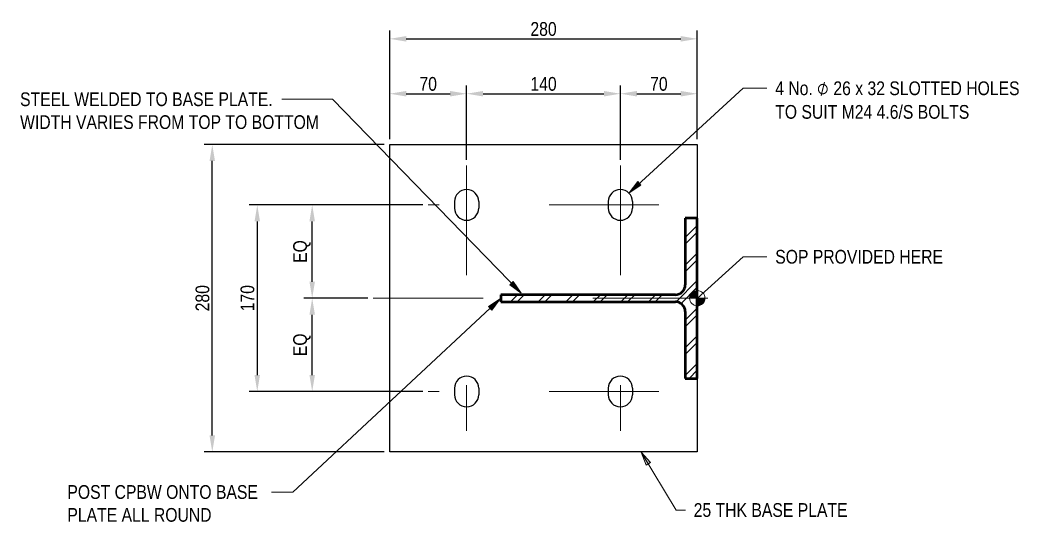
# Model space of a CAD drawing. Header units: metres. Extents: x 1.88 to 5.95, y -0.59 to 2.67.
# Drawn here: x 3.731 to 4.645, y -0.478 to -0.021 of the extents above; entities that cross this region are included whole.
import ezdxf

# ---------------------------------------------------------------- set-up
doc = ezdxf.new("R2010")
doc.units = ezdxf.units.M
doc.linetypes.add('JacobsCenter', pattern=[0.015, 0.009, -0.0015, 0.003, -0.0015])
doc.layers.get('Defpoints').update_dxf_attribs({"color": 41})
for name, color, linetype, lineweight in [('A-ANNO-DIMS', 7, 'Continuous', 9), ('A-ANNO-NOTE', 7, 'Continuous', 9), ('A-DETL', 7, 'Continuous', 13), ('A-DETL-GENF', 7, 'Continuous', 9), ('G-ANNO-TEXT', 7, 'Continuous', 9)]:
    doc.layers.add(name, color=color, linetype=linetype, lineweight=lineweight)
doc.styles.add('Arial Narrow_2', font='ARIALN.TTF', dxfattribs={"height": 0.0125})
doc.styles.add('Segoe UI Symbol', font='seguisym.ttf', dxfattribs={"height": 0.0125})
doc.dimstyles.new('____ddd____', dxfattribs={"dimscale": 0.3048, "dimtxt": 0.012793, "dimasz": 0.049213, "dimexe": 0.024606, "dimexo": 0.016404, "dimgap": 0.008202, "dimtad": 1, "dimdec": 0, "dimlfac": 1000, "dimzin": 0, "dimdsep": 46, "dimtxsty": 'Arial Narrow_2', "dimsah": 1, "dimcen": 0.09, "dimaunit": 1, "dimadec": 4, "dimazin": 0, "dimtfac": 1, "dimtdec": 4, "dimtix": 1, "dimtmove": 0, "dimatfit": 3, "dimfxl": 1, "dimtvp": 1, "dimtolj": 1, "dimtzin": 0, "dimarcsym": 2})

# ---------------------------------------------------------------- blocks, each defined once
blk = doc.blocks.new('DIMBLOCK15-DRG-2873222 - SECTION 4')
at = {"layer": 'A-ANNO-DIMS', "color": 0, "lineweight": -2, "transparency": 16777216}
for p, q in [((4.06301, -0.13389), (3.89895, -0.13389)), ((3.90645, -0.39889), (3.90645, -0.14889)), ((4.06301, -0.41389), (3.89895, -0.41389))]:
    blk.add_line(p, q, dxfattribs=at)
at = {"layer": 'A-ANNO-DIMS', "color": 0, "transparency": 16777216}
for points in [[(3.90395, -0.14889), (3.90895, -0.14889), (3.90645, -0.13389)], [(3.90395, -0.39889), (3.90895, -0.39889), (3.90645, -0.41389)]]:
    blk.add_solid(points, dxfattribs=at)
at = {"layer": 'Defpoints', "color": 0, "transparency": 16777216}
for p in [(3.90645, -0.13389), (4.06801, -0.13389), (4.06801, -0.41389)]:
    blk.add_point(p, dxfattribs=at)
at = {"layer": 'A-ANNO-DIMS', "color": 0, "transparency": 16777216, "insert": (3.89757, -0.27389), "char_height": 0.0125, "width": 0.0285099, "attachment_point": 5, "rotation": 90, "style": 'Arial Narrow_2'}
blk.add_mtext('\\A1;280', dxfattribs=at)
blk = doc.blocks.new('DIMBLOCK16-DRG-2873222 - SECTION 4')
at = {"layer": 'A-ANNO-DIMS', "color": 0, "lineweight": -2, "transparency": 16777216}
for p, q in [((4.06801, -0.12889), (4.06801, -0.08012)), ((4.13801, -0.14799), (4.13801, -0.08012)), ((4.08301, -0.08762), (4.12301, -0.08762))]:
    blk.add_line(p, q, dxfattribs=at)
at = {"layer": 'A-ANNO-DIMS', "color": 0, "transparency": 16777216}
for points in [[(4.08301, -0.08512), (4.08301, -0.09012), (4.06801, -0.08762)], [(4.12301, -0.08512), (4.12301, -0.09012), (4.13801, -0.08762)]]:
    blk.add_solid(points, dxfattribs=at)
at = {"layer": 'Defpoints', "color": 0, "transparency": 16777216}
for p in [(4.13801, -0.08762), (4.06801, -0.13389), (4.13801, -0.15299)]:
    blk.add_point(p, dxfattribs=at)
at = {"layer": 'A-ANNO-DIMS', "color": 0, "transparency": 16777216, "insert": (4.10301, -0.07874), "char_height": 0.0125, "width": 0.0190066, "attachment_point": 5, "style": 'Arial Narrow_2'}
blk.add_mtext('\\A1;70', dxfattribs=at)
blk = doc.blocks.new('DIMBLOCK17-DRG-2873222 - SECTION 4')
at = {"layer": 'A-ANNO-DIMS', "color": 0, "lineweight": -2, "transparency": 16777216}
for p, q in [((4.13801, -0.14799), (4.13801, -0.08012)), ((4.27801, -0.14799), (4.27801, -0.08012)), ((4.15301, -0.08762), (4.26301, -0.08762))]:
    blk.add_line(p, q, dxfattribs=at)
at = {"layer": 'A-ANNO-DIMS', "color": 0, "transparency": 16777216}
for points in [[(4.15301, -0.08512), (4.15301, -0.09012), (4.13801, -0.08762)], [(4.26301, -0.08512), (4.26301, -0.09012), (4.27801, -0.08762)]]:
    blk.add_solid(points, dxfattribs=at)
at = {"layer": 'Defpoints', "color": 0, "transparency": 16777216}
for p in [(4.27801, -0.08762), (4.13801, -0.15299), (4.27801, -0.15299)]:
    blk.add_point(p, dxfattribs=at)
at = {"layer": 'A-ANNO-DIMS', "color": 0, "transparency": 16777216, "insert": (4.20801, -0.07874), "char_height": 0.0125, "width": 0.0285099, "attachment_point": 5, "style": 'Arial Narrow_2'}
blk.add_mtext('\\A1;140', dxfattribs=at)
blk = doc.blocks.new('DIMBLOCK18-DRG-2873222 - SECTION 4')
at = {"layer": 'A-ANNO-DIMS', "color": 0, "lineweight": -2, "transparency": 16777216}
for p, q in [((4.27801, -0.14799), (4.27801, -0.08012)), ((4.34801, -0.12889), (4.34801, -0.08012)), ((4.29301, -0.08762), (4.33301, -0.08762))]:
    blk.add_line(p, q, dxfattribs=at)
at = {"layer": 'A-ANNO-DIMS', "color": 0, "transparency": 16777216}
for points in [[(4.29301, -0.08512), (4.29301, -0.09012), (4.27801, -0.08762)], [(4.33301, -0.08512), (4.33301, -0.09012), (4.34801, -0.08762)]]:
    blk.add_solid(points, dxfattribs=at)
at = {"layer": 'Defpoints', "color": 0, "transparency": 16777216}
for p in [(4.34801, -0.08762), (4.34801, -0.13389), (4.27801, -0.15299)]:
    blk.add_point(p, dxfattribs=at)
at = {"layer": 'A-ANNO-DIMS', "color": 0, "transparency": 16777216, "insert": (4.31301, -0.07874), "char_height": 0.0125, "width": 0.0190066, "attachment_point": 5, "style": 'Arial Narrow_2'}
blk.add_mtext('\\A1;70', dxfattribs=at)
blk = doc.blocks.new('DIMBLOCK19-DRG-2873222 - SECTION 4')
at = {"layer": 'A-ANNO-DIMS', "color": 0, "lineweight": -2, "transparency": 16777216}
for p, q in [((4.06801, -0.12889), (4.06801, -0.03012)), ((4.34801, -0.12889), (4.34801, -0.03012)), ((4.08301, -0.03762), (4.33301, -0.03762))]:
    blk.add_line(p, q, dxfattribs=at)
at = {"layer": 'A-ANNO-DIMS', "color": 0, "transparency": 16777216}
for points in [[(4.08301, -0.03512), (4.08301, -0.04012), (4.06801, -0.03762)], [(4.33301, -0.03512), (4.33301, -0.04012), (4.34801, -0.03762)]]:
    blk.add_solid(points, dxfattribs=at)
at = {"layer": 'Defpoints', "color": 0, "transparency": 16777216}
for p in [(4.34801, -0.03762), (4.06801, -0.13389), (4.34801, -0.13389)]:
    blk.add_point(p, dxfattribs=at)
at = {"layer": 'A-ANNO-DIMS', "color": 0, "transparency": 16777216, "insert": (4.20801, -0.02874), "char_height": 0.0125, "width": 0.0285099, "attachment_point": 5, "style": 'Arial Narrow_2'}
blk.add_mtext('\\A1;280', dxfattribs=at)
blk = doc.blocks.new('DIMBLOCK20-DRG-2873222 - SECTION 4')
at = {"layer": 'A-ANNO-DIMS', "color": 0, "lineweight": -2, "transparency": 16777216}
for p, q in [((4.04801, -0.27389), (3.98991, -0.27389)), ((3.99741, -0.34386), (3.99741, -0.28889)), ((4.09801, -0.35886), (3.98991, -0.35886))]:
    blk.add_line(p, q, dxfattribs=at)
at = {"layer": 'A-ANNO-DIMS', "color": 0, "transparency": 16777216}
for points in [[(3.99491, -0.28889), (3.99991, -0.28889), (3.99741, -0.27389)], [(3.99491, -0.34386), (3.99991, -0.34386), (3.99741, -0.35886)]]:
    blk.add_solid(points, dxfattribs=at)
at = {"layer": 'Defpoints', "color": 0, "transparency": 16777216}
for p in [(3.99741, -0.27389), (4.05301, -0.27389), (4.10301, -0.35886)]:
    blk.add_point(p, dxfattribs=at)
at = {"layer": 'A-ANNO-DIMS', "color": 0, "transparency": 16777216, "insert": (3.98806, -0.31638), "char_height": 0.0125, "width": 0.0248548, "attachment_point": 5, "rotation": 90, "style": 'Arial Narrow_2'}
blk.add_mtext('\\A1;EQ', dxfattribs=at)
blk = doc.blocks.new('DIMBLOCK21-DRG-2873222 - SECTION 4')
at = {"layer": 'A-ANNO-DIMS', "color": 0, "lineweight": -2, "transparency": 16777216}
for p, q in [((4.09801, -0.18889), (3.98991, -0.18889)), ((3.99741, -0.25889), (3.99741, -0.20389)), ((4.04801, -0.27389), (3.98991, -0.27389))]:
    blk.add_line(p, q, dxfattribs=at)
at = {"layer": 'A-ANNO-DIMS', "color": 0, "transparency": 16777216}
for points in [[(3.99491, -0.20389), (3.99991, -0.20389), (3.99741, -0.18889)], [(3.99491, -0.25889), (3.99991, -0.25889), (3.99741, -0.27389)]]:
    blk.add_solid(points, dxfattribs=at)
at = {"layer": 'Defpoints', "color": 0, "transparency": 16777216}
for p in [(3.99741, -0.18889), (4.10301, -0.18889), (4.05301, -0.27389)]:
    blk.add_point(p, dxfattribs=at)
at = {"layer": 'A-ANNO-DIMS', "color": 0, "transparency": 16777216, "insert": (3.98806, -0.23139), "char_height": 0.0125, "width": 0.0248548, "attachment_point": 5, "rotation": 90, "style": 'Arial Narrow_2'}
blk.add_mtext('\\A1;EQ', dxfattribs=at)
blk = doc.blocks.new('DIMBLOCK22-DRG-2873222 - SECTION 4')
at = {"layer": 'A-ANNO-DIMS', "color": 0, "lineweight": -2, "transparency": 16777216}
for p, q in [((4.09801, -0.18889), (3.93991, -0.18889)), ((3.94741, -0.20389), (3.94741, -0.34386)), ((4.09801, -0.35886), (3.93991, -0.35886))]:
    blk.add_line(p, q, dxfattribs=at)
at = {"layer": 'A-ANNO-DIMS', "color": 0, "transparency": 16777216}
for points in [[(3.94491, -0.20389), (3.94991, -0.20389), (3.94741, -0.18889)], [(3.94491, -0.34386), (3.94991, -0.34386), (3.94741, -0.35886)]]:
    blk.add_solid(points, dxfattribs=at)
at = {"layer": 'Defpoints', "color": 0, "transparency": 16777216}
for p in [(4.10301, -0.18889), (3.94741, -0.35886), (4.10301, -0.35886)]:
    blk.add_point(p, dxfattribs=at)
at = {"layer": 'A-ANNO-DIMS', "color": 0, "transparency": 16777216, "insert": (3.93853, -0.27388), "char_height": 0.0125, "width": 0.0285099, "attachment_point": 5, "rotation": 90, "style": 'Arial Narrow_2'}
blk.add_mtext('\\A1;170', dxfattribs=at)
blk = doc.blocks.new('CS_SYMB_SETOUT POINT - 5mm-2022283-DRG-2873222 - SECTION 4')
at = {"layer": 'A-ANNO-NOTE'}
h = blk.add_hatch(color=256, dxfattribs=at)
edge = h.paths.add_edge_path()
edge.add_line((0, 0.0014), (0, 0))
edge.add_line((0, 0), (-0.0014, 0))
edge.add_arc((0, 0), 0.0014, 90, 180, ccw=False)
h = blk.add_hatch(color=256, dxfattribs=at)
edge = h.paths.add_edge_path()
edge.add_line((0, -0.0014), (0, 0))
edge.add_line((0, 0), (0.0014, 0))
edge.add_arc((0, 0), 0.0014, 270, 360, ccw=False)
for p, q in [((0, -0.0019), (0, 0.0019)), ((-0.0019, 0), (0.0019, 0)), ((-0.0014, 0), (0, 0)), ((0, 0), (0, 0.0014)), ((0.0014, 0), (0, 0)), ((0, 0), (0, -0.0014))]:
    blk.add_line(p, q, dxfattribs=at)
blk.add_circle((0, 0), 0.0014, dxfattribs=at)
for start, end in [(90, 180), (270, 360)]:
    blk.add_arc((0, 0), 0.0014, start, end, dxfattribs=at)

msp = doc.modelspace()

# ---------------------------------------------------------------- hatches: boundary and pattern name
at = {"layer": 'A-DETL-GENF'}
h = msp.add_hatch(dxfattribs=at)
h.set_pattern_fill('FP_2', color=256, style=0, pattern_type=2)
h.set_pattern_definition([(45, (-0.29735, 0), (-0.01257236, 0.01257236), []), (45, (-0.29735, 0.01905), (-0.01257236, 0.01257236), [])])
h.paths.add_polyline_path([(4.348008, -0.3468897), (4.348008, -0.2008897), (4.337008, -0.2008897), (4.337008, -0.2616897), (4.3367013, -0.2640191), (4.3358022, -0.2661897), (4.3343719, -0.2680537), (4.332508, -0.2694839), (4.3303374, -0.270383), (4.328008, -0.2706897), (4.1692929, -0.2706897), (4.1692929, -0.2770897), (4.328008, -0.2770897), (4.3303374, -0.2773964), (4.332508, -0.2782955), (4.3343719, -0.2797257), (4.3358022, -0.2815897), (4.3367013, -0.2837603), (4.337008, -0.2860897), (4.337008, -0.3468897)])
at = {"layer": 'G-ANNO-TEXT'}
for points in [[(4.2860139, -0.1777812), (4.296713, -0.1709521), (4.293732, -0.1677046)], [(4.1876329, -0.2691799), (4.1804954, -0.258684), (4.1773361, -0.2617581)], [(4.1686126, -0.2745145), (4.1579649, -0.2814235), (4.16097, -0.2846485)], [(4.2970011, -0.4141099), (4.3015526, -0.4259586), (4.3053306, -0.4236874)]]:
    msp.add_hatch(color=256, dxfattribs=at).paths.add_polyline_path(points)

# ---------------------------------------------------------------- linework, layer by layer
at = {"layer": 'A-DETL', "lineweight": 25}
for p, q in [((4.068008, -0.1338897), (4.348008, -0.1338897)), ((4.068008, -0.4138897), (4.068008, -0.1338897)), ((4.348008, -0.1338897), (4.348008, -0.2008897)), ((4.127008, -0.1858897), (4.127008, -0.1918897)), ((4.149008, -0.1858897), (4.149008, -0.1918897)), ((4.267008, -0.1858897), (4.267008, -0.1918897)), ((4.289008, -0.1858897), (4.289008, -0.1918897)), ((4.348008, -0.3468897), (4.348008, -0.4138897)), ((4.127008, -0.355864), (4.127008, -0.361864)), ((4.149008, -0.355864), (4.149008, -0.361864)), ((4.267008, -0.355864), (4.267008, -0.361864)), ((4.289008, -0.355864), (4.289008, -0.361864)), ((4.348008, -0.4138897), (4.068008, -0.4138897))]:
    msp.add_line(p, q, dxfattribs=at)
at = {"layer": 'A-DETL', "linetype": 'JacobsCenter'}
for p, q in [((4.138008, -0.1529939), (4.138008, -0.3947855)), ((4.278008, -0.1529939), (4.278008, -0.3947855)), ((4.313008, -0.1888897), (4.103008, -0.1888897)), ((4.053008, -0.2738897), (4.358008, -0.2738897)), ((4.313008, -0.358864), (4.103008, -0.358864))]:
    msp.add_line(p, q, dxfattribs=at)
at = {"layer": 'A-DETL', "lineweight": 50}
for p, q in [((4.348008, -0.2008897), (4.337008, -0.2008897)), ((4.337008, -0.2008897), (4.337008, -0.2616897)), ((4.348008, -0.3468897), (4.348008, -0.2008897)), ((4.328008, -0.2706897), (4.1692929, -0.2706897)), ((4.1692929, -0.2706897), (4.1692929, -0.2770897)), ((4.1692929, -0.2770897), (4.328008, -0.2770897)), ((4.337008, -0.2860897), (4.337008, -0.3468897)), ((4.337008, -0.3468897), (4.348008, -0.3468897))]:
    msp.add_line(p, q, dxfattribs=at)
at = {"layer": 'A-DETL', "lineweight": 25}
for centre, start, end in [((4.138008, -0.1858897), 0, 180), ((4.278008, -0.1858897), 0, 180), ((4.138008, -0.1918897), 180, 360), ((4.278008, -0.1918897), 180, 360), ((4.138008, -0.355864), 0, 180), ((4.278008, -0.355864), 0, 180), ((4.138008, -0.361864), 180, 360), ((4.278008, -0.361864), 180, 0)]:
    msp.add_arc(centre, 0.011, start, end, dxfattribs=at)
at = {"layer": 'A-DETL', "lineweight": 50}
for centre, start, end in [((4.328008, -0.2616897), 270, 360), ((4.328008, -0.2860897), 0, 90)]:
    msp.add_arc(centre, 0.009, start, end, dxfattribs=at)
at = {"layer": 'G-ANNO-TEXT'}
for p, q in [((4.2860139, -0.1777812), (4.3896251, -0.0826728)), ((4.3896251, -0.0826728), (4.4114488, -0.0826728)), ((4.0158652, -0.0926491), (3.9698244, -0.0926491)), ((4.1876329, -0.2691799), (4.0158652, -0.0926491)), ((4.293732, -0.1677046), (4.2860139, -0.1777812)), ((4.2860139, -0.1777812), (4.296713, -0.1709521)), ((4.296713, -0.1709521), (4.293732, -0.1677046)), ((4.3478951, -0.2740448), (4.3896251, -0.2361281)), ((4.3896251, -0.2361281), (4.4114488, -0.2361281)), ((4.1804954, -0.258684), (4.1773361, -0.2617581)), ((4.1773361, -0.2617581), (4.1876329, -0.2691799)), ((4.1876329, -0.2691799), (4.1804954, -0.258684)), ((4.1686126, -0.2745145), (3.9798416, -0.4504128)), ((4.1686126, -0.2745145), (4.1579649, -0.2814235)), ((4.1579649, -0.2814235), (4.16097, -0.2846485)), ((4.16097, -0.2846485), (4.1686126, -0.2745145)), ((4.2970011, -0.4141099), (4.3015526, -0.4259586)), ((4.3053306, -0.4236874), (4.2970011, -0.4141099)), ((4.2970011, -0.4141099), (4.328689, -0.4668196)), ((4.3015526, -0.4259586), (4.3053306, -0.4236874)), ((3.9798416, -0.4504128), (3.9602977, -0.4504128)), ((4.328689, -0.4668196), (4.3372366, -0.4668196))]:
    msp.add_line(p, q, dxfattribs=at)

# ---------------------------------------------------------------- block references
at = {"layer": 'A-ANNO-NOTE', "xscale": 5, "yscale": 5, "zscale": 5}
msp.add_blockref('CS_SYMB_SETOUT POINT - 5mm-2022283-DRG-2873222 - SECTION 4', (4.348008, -0.2738897), dxfattribs=at)

# ---------------------------------------------------------------- texts
at = {"layer": 'G-ANNO-TEXT', "char_height": 0.0125, "attachment_point": 1, "style": 'Arial Narrow_2', "bg_fill": 3, "box_fill_scale": 1, "bg_fill_color": 256, "bg_fill_true_color": 13158600, "bg_fill_transparency": 0}
for s, insert in [('4 No. ', (4.4189488, -0.0764228)), ('STEEL WELDED TO BASE PLATE.', (3.7314755, -0.0863991)), ('TO SUIT M24 4.6/S BOLTS', (4.4189488, -0.0979202)), ('WIDTH VARIES FROM TOP TO BOTTOM', (3.7314755, -0.107235)), ('POST CPBW ONTO BASE ', (3.7745347, -0.4441628)), ('PLATE ALL ROUND', (3.7745347, -0.4649987)), ('25 THK BASE PLATE', (4.3447366, -0.4605696))]:
    msp.add_mtext(s, dxfattribs=dict(at, insert=insert))
at = {"layer": 'G-ANNO-TEXT', "insert": (4.4189488, -0.2298781), "char_height": 0.0125, "attachment_point": 1, "style": 'Arial Narrow_2', "bg_fill": 3, "box_fill_scale": 1, "bg_fill_color": 256, "bg_fill_transparency": 0}
msp.add_mtext('SOP PROVIDED HERE', dxfattribs=at)

# ---------------------------------------------------------------- dimensions: what is measured, and where the dimension line sits
at = {"layer": 'A-ANNO-DIMS'}
for base, p1, p2, override, picture, middle in [((4.348008, -0.0376177), (4.068008, -0.1338897), (4.348008, -0.1338897), {"dimpost": '<>', "dimfxl": 0.28}, 'DIMBLOCK19-DRG-2873222 - SECTION 4', (4.208008, -0.0287355)), ((4.138008, -0.0876177), (4.068008, -0.1338897), (4.138008, -0.1529939), {"dimpost": '<>', "dimfxl": 0.07256}, 'DIMBLOCK16-DRG-2873222 - SECTION 4', (4.103008, -0.0787355)), ((4.278008, -0.0876177), (4.138008, -0.1529939), (4.278008, -0.1529939), {"dimpost": '<>', "dimfxl": 0.14}, 'DIMBLOCK17-DRG-2873222 - SECTION 4', (4.208008, -0.0787355)), ((4.348008, -0.0876177), (4.278008, -0.1529939), (4.348008, -0.1338897), {"dimpost": '<>', "dimfxl": 0.07256}, 'DIMBLOCK18-DRG-2873222 - SECTION 4', (4.313008, -0.0787355))]:
    dim = msp.add_linear_dim(base=base, p1=p1, p2=p2, dimstyle='____ddd____', override=override, dxfattribs=at)
    dim.commit()
    dim.dimension.update_dxf_attribs({"geometry": picture, "text_midpoint": middle})
for base, p1, p2, override, picture, middle in [((3.9064518, -0.1338897), (4.068008, -0.4138897), (4.068008, -0.1338897), {"dimpost": '<>', "dimfxl": 0.28}, 'DIMBLOCK15-DRG-2873222 - SECTION 4', (3.8975697, -0.2738897)), ((3.9474105, -0.358864), (4.103008, -0.1888897), (4.103008, -0.358864), {"dimpost": '<>', "dimfxl": 0.169974}, 'DIMBLOCK22-DRG-2873222 - SECTION 4', (3.9385284, -0.2738769))]:
    dim = msp.add_linear_dim(base=base, p1=p1, p2=p2, angle=90, dimstyle='____ddd____', override=override, dxfattribs=at)
    dim.commit()
    dim.dimension.update_dxf_attribs({"geometry": picture, "text_midpoint": middle})
for base, p1, p2, override, picture, middle in [((3.9974105, -0.1888897), (4.053008, -0.2738897), (4.103008, -0.1888897), {"dimpost": '<>', "dimfxl": 0.098615}, 'DIMBLOCK21-DRG-2873222 - SECTION 4', (3.9880637, -0.2313897)), ((3.9974105, -0.2738897), (4.103008, -0.358864), (4.053008, -0.2738897), {"dimpost": '<>', "dimfxl": 0.098593}, 'DIMBLOCK20-DRG-2873222 - SECTION 4', (3.9880637, -0.3163769))]:
    dim = msp.add_linear_dim(base=base, p1=p1, p2=p2, angle=90, text='EQ', dimstyle='____ddd____', override=override, dxfattribs=at)
    dim.commit()
    dim.dimension.update_dxf_attribs({"geometry": picture, "text_midpoint": middle})

# ---------------------------------------------------------------- next in the draw order: texts
at = {"layer": 'G-ANNO-TEXT', "insert": (4.4569827, -0.0764228), "char_height": 0.0125, "attachment_point": 1, "style": 'Segoe UI Symbol', "bg_fill": 3, "box_fill_scale": 1, "bg_fill_color": 256, "bg_fill_true_color": 13158600, "bg_fill_transparency": 0}
msp.add_mtext('\\fSegoe UI Symbol|b0|i0|c254|p34|;⌀', dxfattribs=at)

# ---------------------------------------------------------------- next in the draw order: texts
at = {"layer": 'G-ANNO-TEXT', "insert": (4.4718655, -0.0764228), "char_height": 0.0125, "attachment_point": 1, "style": 'Arial Narrow_2', "bg_fill": 3, "box_fill_scale": 1, "bg_fill_color": 256, "bg_fill_true_color": 13158600, "bg_fill_transparency": 0}
msp.add_mtext('26 x 32 SLOTTED HOLES ', dxfattribs=at)

doc.saveas('drawing.dxf')
